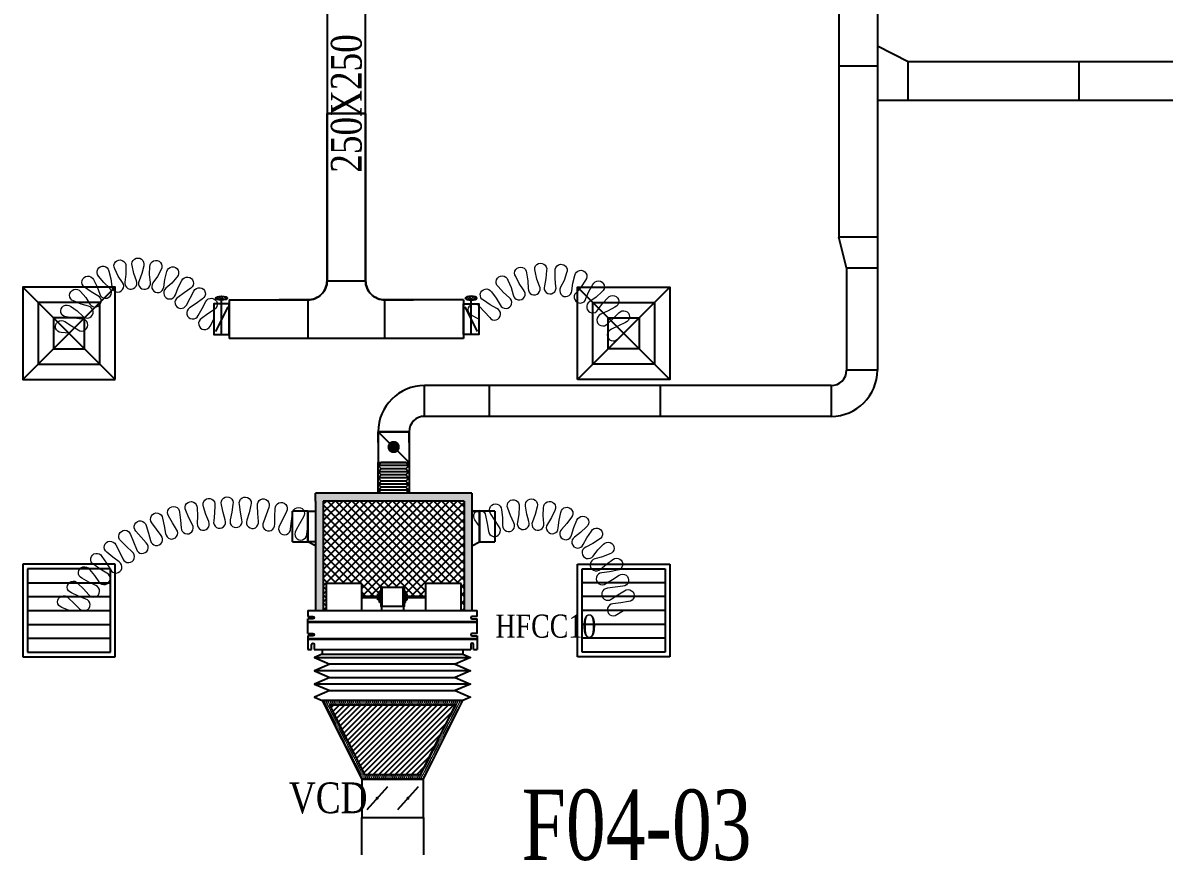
# Model space of a CAD drawing. Header units: metres. Extents: x 352651 to 1421851, y -87441 to -24441.
# Drawn here: x 659082 to 666491, y -72090 to -66743 of the extents above; entities that cross this region are included whole.
import ezdxf

# ---------------------------------------------------------------- set-up
doc = ezdxf.new("R2010")
doc.units = ezdxf.units.M
doc.header["$LTSCALE"] = 300
doc.header["$MEASUREMENT"] = 0
for name, color, linetype in [('bat noi mem', 4, 'CONTINUOUS'), ('CUAGIO', 2, 'CONTINUOUS'), ('KT', 1, 'CONTINUOUS'), ('thiet bi', 11, 'CONTINUOUS')]:
    doc.layers.add(name, color=color, linetype=linetype)
doc.layers.add('noi mem', color=5, linetype='BATTING', lineweight=0)
doc.styles.add('PHU', font='vntimeh.shx', dxfattribs={"width": 0.8})
doc.styles.add('ROMANS', font='romans.shx', dxfattribs={"width": 0.75, "bigfont": 'romancvn.shx'})
doc.linetypes.add('BATTING', pattern='A,0.0001,-0.1,[134,ltypeshp.shx,S=0.1,R=0,X=-0.1,Y=0],-0.2,[134,ltypeshp.shx,S=0.1,R=180,X=0.1,Y=0],-0.1', length=0.4001)

# ---------------------------------------------------------------- blocks, each defined once
blk = doc.blocks.new('SAG')
at = {"layer": 'CUAGIO'}
for p, q in [((-300, 300), (-300, -300)), ((300, 300), (-300, 300)), ((300, -300), (300, 300)), ((-300, -300), (300, -300))]:
    blk.add_line(p, q, dxfattribs=at)
at = {"layer": 'CUAGIO', "color": 8}
for p, q in [((-270, 270), (-270, -270)), ((270, 270), (-270, 270)), ((-180, -270), (-180, 270)), ((-90, -270), (-90, 270)), ((0, -270), (0, 270)), ((90, -270), (90, 270)), ((180, -270), (180, 270)), ((270, -270), (270, 270)), ((-270, -270), (270, -270))]:
    blk.add_line(p, q, dxfattribs=at)
blk = doc.blocks.new('SAD')
at = {"layer": 'CUAGIO', "color": 8}
for p, q in [((-300, -300), (300, 300)), ((300, -300), (-300, 300))]:
    blk.add_line(p, q, dxfattribs=at)
at = {"layer": 'CUAGIO'}
blk.add_lwpolyline([(300, -300), (300, 300), (-300, 300), (-300, -300)], close=True, dxfattribs=at)
at = {"layer": 'CUAGIO', "color": 8}
for points in [[(200, -200), (200, 200), (-200, 200), (-200, -200)], [(100, -100), (100, 100), (-100, 100), (-100, -100)]]:
    blk.add_lwpolyline(points, close=True, dxfattribs=at)
blk = doc.blocks.new('1-van gio D200')
at = {"layer": 'CUAGIO'}
h = blk.add_hatch(dxfattribs=at)
h.set_pattern_fill('ANSI31', color=256, scale=100, style=0)
edge = h.paths.add_edge_path()
edge.add_ellipse((486127, -58494), major_axis=(-38.1, 0), ratio=0.310482, start_angle=0, end_angle=360, ccw=False)
for p, q in [((486167, -58437.3), (486087.1, -58277.5)), ((486127, -58257.4), (486127, -58494))]:
    blk.add_line(p, q, dxfattribs=at)
at = {"layer": 'CUAGIO', "const_width": 3}
for points in [[(486127, -58457.4), (486177, -58457.4), (486177, -58257.4), (486077, -58257.4), (486077, -58457.4), (486127, -58457.4)], [(486167, -58437.3), (486087.1, -58277.5)], [(486127, -58257.4), (486127, -58494)]]:
    blk.add_lwpolyline(points, dxfattribs=at)
at = {"layer": 'CUAGIO'}
blk.add_lwpolyline([(486177, -58457.4), (486077, -58457.4), (486077, -58257.4), (486177, -58257.4)], close=True, dxfattribs=at)
at = {"layer": 'CUAGIO', "const_width": 5.35}
blk.add_lwpolyline([(486130.7, -58357.4, -1), (486123.3, -58357.4, -1)], format="xyb", close=True, dxfattribs=at)
at = {"layer": 'CUAGIO', "extrusion": (0, 0, -1)}
blk.add_ellipse((486127, -58494), major_axis=(-38.1, 0), ratio=0.310482, start_param=-1.570796, end_param=4.712389, dxfattribs=at)
blk = doc.blocks.new('bac noi mem')
at = {"layer": 'bat noi mem'}
for p, q in [((493886.7, -64673), (493866.7, -64693)), ((494046.7, -64673), (493886.7, -64673)), ((494046.7, -64673), (494066.7, -64693)), ((494066.7, -64693), (493866.7, -64693)), ((493866.7, -64693), (493886.7, -64713)), ((493886.7, -64713), (493866.7, -64733)), ((494066.7, -64733), (493866.7, -64733)), ((493866.7, -64733), (493886.7, -64753)), ((493886.7, -64753), (493866.7, -64773)), ((494046.7, -64713), (493886.7, -64713)), ((494046.7, -64753), (493886.7, -64753)), ((494066.7, -64693), (494046.7, -64713)), ((494046.7, -64713), (494066.7, -64733)), ((494066.7, -64733), (494046.7, -64753)), ((494046.7, -64753), (494066.7, -64773)), ((494066.7, -64773), (493866.7, -64773)), ((493866.7, -64773), (493886.7, -64793)), ((493886.7, -64793), (493866.7, -64813)), ((494066.7, -64813), (493866.7, -64813)), ((493866.7, -64813), (493886.7, -64833)), ((494046.7, -64793), (493886.7, -64793)), ((494066.7, -64773), (494046.7, -64793)), ((494046.7, -64793), (494066.7, -64813)), ((494066.7, -64813), (494046.7, -64833)), ((493886.7, -64833), (493866.7, -64853)), ((494066.7, -64853), (493866.7, -64853)), ((493866.7, -64853), (493886.7, -64873)), ((494046.7, -64833), (493886.7, -64833)), ((494046.7, -64873), (493886.7, -64873)), ((494046.7, -64833), (494066.7, -64853)), ((494066.7, -64853), (494046.7, -64873))]:
    blk.add_line(p, q, dxfattribs=at)

msp = doc.modelspace()

# ---------------------------------------------------------------- hatches: boundary and pattern name
at = {"layer": 'CUAGIO'}
h = msp.add_hatch(dxfattribs=at)
h.set_pattern_fill('DOTS', color=2, scale=200, style=0)
h.set_pattern_definition([(0, (88377.114, -127391.205), (6.25, -12.5), [0, -12.5])])
h.paths.add_polyline_path([(661946.1, -69848.7), (661032.5, -69848.7), (661032.5, -70558.7), (660982.5, -70558.7), (660982.5, -69848.7), (660982.5, -69798.7), (661996.1, -69798.7), (661996.1, -69848.7), (661996.1, -70558.7), (661946.1, -70558.7)])
at = {"layer": 'CUAGIO', "ltscale": 1.5}
h = msp.add_hatch(dxfattribs=at)
h.set_pattern_fill('ANSI37', color=9, scale=300, angle=360, style=0)
h.set_pattern_definition([(45, (4800, 131.603), (-26.5165043, 26.5165043), []), (135, (4800, 131.603), (-26.5165043, -26.5165043), [])])
h.paths.add_polyline_path([(661032.5, -69848.7), (661032.5, -70558.7), (661051.7, -70558.7), (661051.7, -70383.7), (661281.9, -70383.7), (661281.9, -70466.7), (661387.1, -70466.7), (661387.1, -70451), (661397.7, -70451), (661397.7, -70435.2), (661407.6, -70435.2), (661407.6, -70410.3, -1), (661414, -70408.2), (661550.2, -70408.2, -1), (661556.7, -70410.3), (661556.7, -70435.2), (661566.6, -70435.2), (661566.6, -70451), (661577.1, -70451), (661577.1, -70466.7), (661696.8, -70466.7), (661696.8, -70383.7), (661927, -70383.7), (661927, -70558.7), (661946.1, -70558.7), (661946.1, -69848.7)])
at = {"layer": 'CUAGIO'}
h = msp.add_hatch(dxfattribs=at)
h.set_pattern_fill('DOTS', color=256, scale=200, style=0)
h.set_pattern_definition([(0, (-168647.043, -17805.039), (6.25, -12.5), [0, -12.5])])
h.paths.add_polyline_path([(661682.1, -71654.2), (661282.1, -71654.2), (661025.1, -71144.2), (661939.1, -71144.2)])
h.paths.add_polyline_path([(661663.7, -71624.2), (661890.4, -71174.2), (661073.8, -71174.2), (661300.6, -71624.2)], flags=16)
h = msp.add_hatch(dxfattribs=at)
h.set_pattern_fill('ANSI31', color=256, scale=200, style=0)
h.set_pattern_definition([(45, (-181458.12, -88821.382), (-17.6776695, 17.6776695), [])])
h.paths.add_polyline_path([(661890.4, -71174.2), (661073.8, -71174.2), (661300.6, -71624.2), (661663.7, -71624.2)])

# ---------------------------------------------------------------- linework, layer by layer
at = {"layer": 'bat noi mem'}
for p, q in [((660975.1, -70865.6), (661989.1, -70865.6)), ((661989.1, -70951.4), (660975.1, -70951.4)), ((661889.1, -70908.5), (661075.1, -70908.5)), ((661989.1, -71037.1), (660975.1, -71037.1)), ((661075.1, -70994.2), (661889.1, -70994.2)), ((661075.1, -71079.9), (661889.1, -71079.9)), ((661939.1, -71144.2), (661025.1, -71144.2))]:
    msp.add_line(p, q, dxfattribs=at)
for points in [[(661025.1, -70844.2), (660975.1, -70865.6), (661075.1, -70908.5), (660975.1, -70951.4), (661075.1, -70994.2), (660975.1, -71037.1), (661075.1, -71079.9), (660975.1, -71122.8), (661025.1, -71144.2)], [(661939.1, -70844.2), (661989.1, -70865.6), (661889.1, -70908.5), (661989.1, -70951.4), (661889.1, -70994.2), (661989.1, -71037.1), (661889.1, -71079.9), (661989.1, -71122.8), (661939.1, -71144.2)]]:
    msp.add_lwpolyline(points, dxfattribs=at)
at = {"layer": 'CUAGIO'}
for p, q in [((664379.4, -60364), (664379.4, -68134)), ((664629.4, -60344.1), (664629.4, -68998.8)), ((664629.4, -67024), (664379.4, -67024)), ((669269.6, -66997.2), (664829.6, -66997.2)), ((675551.5, -67247.2), (664629.7, -67247.2)), ((664629.4, -68134), (664379.4, -68134)), ((664629.4, -68134), (664379.4, -68134)), ((664429.4, -68334), (664379.4, -68134)), ((664429.4, -68334), (664429.4, -68995.6)), ((664429.4, -68334), (664629.4, -68334)), ((661057.2, -68417.6), (661307.2, -68417.6)), ((660422.2, -68542.6), (660422.2, -68792.6)), ((660932.2, -68542.6), (660932.2, -68792.6)), ((661432.2, -68792.6), (661432.2, -68542.6)), ((661942.2, -68542.6), (661942.2, -68792.6)), ((664629.4, -68998.8), (664429.4, -68998.8)), ((664329.4, -69098.8), (661689.3, -69098.7)), ((661689.3, -69298.7), (661689.3, -69098.7)), ((662109.4, -69098.8), (662109.4, -69298.8)), ((663219.4, -69098.8), (663219.4, -69298.8)), ((664329.4, -69098.8), (664329.4, -69298.8)), ((664335.9, -69298.7), (661689.4, -69298.7)), ((661389.3, -69468.9), (661389.3, -69398.7)), ((661589.3, -69398.7), (661389.3, -69398.7)), ((661389.3, -69398.7), (661389.3, -69598.6)), ((661589.3, -69598.6), (661389.3, -69398.7)), ((661389.3, -69398.7), (661589.3, -69398.7)), ((661589.3, -69398.7), (661589.3, -69598.6)), ((661589.3, -69468.9), (661589.3, -69398.7)), ((661389.3, -69478.4), (661389.3, -69598.6)), ((661589.3, -69478.4), (661589.3, -69598.6)), ((661389.3, -69598.6), (661589.3, -69598.6)), ((661589.3, -69598.6), (661589.3, -69798.7)), ((661996.1, -69798.7), (660982.5, -69798.7)), ((660982.5, -69848.7), (660982.5, -70558.7)), ((661032.5, -69848.7), (661032.5, -70558.7)), ((661946.1, -69848.7), (661946.1, -70558.7)), ((661996.1, -69798.7), (661996.1, -70558.7)), ((660832.8, -70114), (660832.8, -69914)), ((660932.5, -69914), (660832.8, -69914)), ((660932.5, -70114), (660932.5, -69914)), ((660932.5, -69914), (660932.5, -70114)), ((662046.1, -69914), (662046.1, -70114)), ((662046.1, -69914), (662046.1, -70114)), ((662046.1, -70114), (662046.1, -69914)), ((662145.8, -69914), (662145.8, -70114)), ((662046.1, -70114), (662145.8, -70114)), ((661032.5, -70558.7), (661032.5, -70558.7)), ((661946.1, -70558.7), (661946.1, -70558.7)), ((661449.1, -71704.9), (661315.2, -71853.5)), ((661649.1, -71704.9), (661515.2, -71853.5))]:
    msp.add_line(p, q, dxfattribs=at)
at = {"layer": 'CUAGIO', "color": 2}
for p, q in [((664829.6, -66997.2), (664629.6, -66895.4)), ((664829.6, -67247.2), (664829.6, -66997.2)), ((665939.6, -67247.2), (665939.6, -66997.2)), ((660982.5, -69848.7), (660982.5, -69798.7)), ((661946.1, -69848.7), (661032.5, -69848.7))]:
    msp.add_line(p, q, dxfattribs=at)
at = {"layer": 'CUAGIO', "ltscale": 1.5}
msp.add_line((661942.2, -68792.6), (660422.2, -68792.6), dxfattribs=at)
at = {"layer": 'CUAGIO'}
for points in [[(661057.2, -66222.6), (661057.2, -67332.6), (661307.2, -67332.6), (661307.2, -66222.6)], [(661389.3, -69598.6), (661589.3, -69598.6), (661589.3, -69798.7), (661389.3, -69798.7)], [(661939.1, -71144.2), (661025.1, -71144.2), (661282.1, -71654.2), (661682.1, -71654.2)], [(661890.4, -71174.2), (661073.8, -71174.2), (661300.6, -71624.2), (661663.7, -71624.2)], [(661282.1, -71904.2), (661682.1, -71904.2), (661682.1, -71654.2), (661282.1, -71654.2)]]:
    msp.add_lwpolyline(points, close=True, dxfattribs=at)
for points in [[(660422.2, -68542.6), (660932.2, -68542.6, 0.414214), (661057.2, -68417.6), (661057.2, -67332.6), (661307.2, -67332.6), (661307.2, -68417.6, 0.414214), (661432.2, -68542.6), (661617.2, -68542.6)], [(661942.2, -68542.6), (661432.2, -68542.6, -0.414214), (661307.2, -68417.6), (661307.2, -67332.6), (661057.2, -67332.6), (661057.2, -68417.6, -0.414214), (660932.2, -68542.6), (660747.2, -68542.6)], [(659972, -73024.2), (661082.1, -73024.2, 0.414214), (661282.1, -72824.2), (661282.1, -71904.2), (661682.1, -71904.2), (661682.1, -72824.2, 0.414214), (661882.1, -73024.2), (662992.3, -73024.2)]]:
    msp.add_lwpolyline(points, format="xyb", dxfattribs=at)
for points, const_width in [([(661509.3, -69497.8, 1), (661469.3, -69497.8, 1)], 40), ([(661377.1, -71779.2, -1), (661387.1, -71779.2, -1)], 10), ([(661577.1, -71779.2, -1), (661587.1, -71779.2, -1)], 10)]:
    msp.add_lwpolyline(points, format="xyb", close=True, dxfattribs=dict(at, const_width=const_width))
for points in [[(660932.5, -69914), (660982.5, -69914)], [(660932.5, -69914), (660982.5, -69914)], [(662046.1, -69914), (661996.1, -69914)], [(661996.1, -69914), (662046.1, -69914)], [(662145.8, -69914), (662046.1, -69914)], [(660832.8, -70114), (660932.5, -70114)], [(660982.5, -70114), (660932.5, -70114)], [(660982.5, -70139.3), (660932.5, -70114)], [(661996.1, -70139.3), (662046.1, -70114)]]:
    msp.add_lwpolyline(points, dxfattribs=at)
for centre, radius, start, end in [((664329.4, -68998.8), 100, 270, 0), ((664329.4, -68998.8), 300, 270, 0), ((661689.3, -69398.7), 300, 90, 180), ((661689.3, -69398.7), 100, 90, 180)]:
    msp.add_arc(centre, radius, start, end, dxfattribs=at)
at = {"layer": 'noi mem', "linetype": 'ByBlock', "ltscale": 1.5}
for points in [[(659382.1, -68759.6), (659331, -68754.7, -1.333333), (659354.9, -68683.7), (659398.6, -68710.8), (659442.2, -68737.9, 1.333333), (659466.1, -68666.8), (659415, -68662), (659363.6, -68653.5, -1.333333), (659392.2, -68584.2), (659434.6, -68614.4), (659471.8, -68648.7, 1.333333), (659508.5, -68583.3), (659459.8, -68569.5), (659411.8, -68549.2, -1.333333), (659455.9, -68488.5), (659490.1, -68527.9), (659518.1, -68570.1, 1.333333), (659569.2, -68515.1), (659525.1, -68490.2), (659483.3, -68459.1, -1.333333), (659540.5, -68410.6), (659564.3, -68456.9), (659581.7, -68504.5, 1.333333), (659644.2, -68463.1), (659607.2, -68428.6), (659573.9, -68388.5, -1.333333), (659641, -68354.8), (659653.2, -68405.5), (659658.9, -68455.8, 1.333333), (659729.4, -68430.3), (659701.6, -68388), (659678.7, -68341.2, -1.333333), (659751.8, -68324.3), (659751.8, -68376.4), (659745.4, -68426.6, 1.333333), (659819.9, -68418.5), (659802.9, -68370.9), (659791.7, -68320, -1.333333), (659866.7, -68320.8), (659854.4, -68371.4), (659836.3, -68418.7, 1.333333), (659910.7, -68428.4), (659905.4, -68378.1), (659906.5, -68326, -1.333333), (659979.2, -68344.5), (659955.3, -68390.8), (659926.6, -68432.5, 1.333333), (659996.5, -68459.5), (660003.3, -68409.3), (660016.6, -68358.9, -1.333333), (660082.9, -68394), (660048.7, -68433.4), (660011, -68467.1, 1.333333), (660072.7, -68509.9), (660091, -68462.7), (660115, -68416.8, -1.333333), (660171.8, -68465.8), (660130, -68496.3), (660088, -68525.8, 1.333333), (660143.9, -68575.7), (660168.4, -68530.6), (660192.9, -68485.4, -1.333333), (660248.9, -68535.3), (660206.9, -68564.8), (660164.8, -68594.3, 1.333333), (660220.8, -68644.2), (660245.3, -68599.1), (660269.8, -68553.9, -1.333333), (660325.8, -68603.8), (660283.7, -68633.3), (660241.7, -68662.8, 1.333333), (660297.7, -68712.7), (660322.2, -68667.6)], [(662042.2, -68667.6), (661997.8, -68643.2, -1.333333), (662043.8, -68583.9), (662078.5, -68620.8), (662112.8, -68657.8, 1.333333), (662159.1, -68598.9), (662115, -68574.3), (662072.7, -68545, -1.333333), (662124.3, -68490.6), (662155.8, -68531.4), (662180.8, -68574.4, 1.333333), (662238.8, -68526.8), (662201.5, -68493.9), (662167.6, -68455.1, -1.333333), (662230.9, -68415), (662251.5, -68462.2), (662265.3, -68510, 1.333333), (662333.1, -68477.9), (662305, -68436.9), (662281.5, -68391.1, -1.333333), (662352.7, -68367.6), (662361.2, -68418.4), (662362.9, -68468.1, 1.333333), (662436.5, -68453.6), (662419.2, -68407), (662407.6, -68356.8, -1.333333), (662482.4, -68351.4), (662478.2, -68402.7), (662467.8, -68451.4, 1.333333), (662542.7, -68455.2), (662537.3, -68405.8), (662538.3, -68354.3, -1.333333), (662612.2, -68367.3), (662595.5, -68416), (662573.5, -68460.7, 1.333333), (662645.2, -68482.7), (662652.1, -68433.4), (662665.6, -68383.7, -1.333333), (662734.1, -68414.3), (662706.1, -68457.6), (662673.9, -68495.5, 1.333333), (662738, -68534.3), (662756.7, -68488.2), (662782, -68443.3, -1.333333), (662840.9, -68489.7), (662803.1, -68524.8), (662762.7, -68553.7, 1.333333), (662815.4, -68607), (662844.8, -68566.8), (662880.2, -68529.5, -1.333333), (662926, -68588.8), (662880.9, -68613.7), (662835.3, -68635.7, 1.333333), (662878.1, -68697.3), (662914.7, -68662.3), (662951.2, -68627.3, -1.333333), (662994, -68688.9), (662948.4, -68710.9), (662902.8, -68732.9, 1.333333), (662945.6, -68794.6), (662982.1, -68759.6)], [(659382.1, -70559.6), (659335.3, -70539.8, -1.333333), (659376.7, -70477.3), (659413.2, -70512.7), (659449.7, -70548.2, 1.333333), (659491.1, -70485.7), (659444.2, -70465.9), (659397.5, -70445, -1.333333), (659440.2, -70383.3), (659476.2, -70419.7), (659510, -70457.3, 1.333333), (659555.5, -70397.7), (659510.3, -70375.1), (659465.7, -70349.9, -1.333333), (659513.9, -70292.5), (659546.4, -70332), (659576.6, -70372.6, 1.333333), (659627.4, -70317.5), (659584.5, -70290.7), (659542.5, -70261.6, -1.333333), (659595.8, -70208.9), (659624.5, -70251.3), (659650.7, -70294.5, 1.333333), (659706.5, -70244.3), (659666.2, -70213.7), (659627.1, -70180.7, -1.333333), (659685.1, -70133.2), (659709.7, -70178.1), (659731.8, -70223.5, 1.333333), (659792, -70178.7), (659754.7, -70144.5), (659718.8, -70108, -1.333333), (659780.9, -70066.1), (659801.3, -70113), (659819.1, -70160.4, 1.333333), (659883.2, -70121.3), (659849.3, -70083.8), (659816.8, -70044.2, -1.333333), (659882.6, -70008.1), (659898.5, -70056.8), (659911.9, -70105.6, 1.333333), (659979.3, -70072.6), (659949, -70032.1), (659920.4, -69989.7, -1.333333), (659989.2, -69959.9), (660000.5, -70009.8), (660009.3, -70059.6, 1.333333), (660079.5, -70033), (660053.1, -69989.9), (660028.5, -69945, -1.333333), (660099.8, -69921.7), (660106.5, -69972.4), (660110.6, -70022.8, 1.333333), (660182.9, -70002.9), (660160.6, -69957.5), (660140.3, -69910.5, -1.333333), (660213.5, -69893.9), (660215.4, -69945.1), (660214.9, -69995.6, 1.333333), (660288.7, -69982.4), (660270.7, -69935.2), (660254.9, -69886.5, -1.333333), (660329.2, -69876.8), (660326.4, -69927.9), (660321.2, -69978.2, 1.333333), (660396, -69971.9), (660382.4, -69923.2), (660371.1, -69873.2, -1.333333), (660446.1, -69870.4), (660438.6, -69921), (660428.7, -69970.6, 1.333333), (660503.7, -69971.3), (660494.7, -69921.5), (660488.1, -69870.8, -1.333333), (660563, -69874.9), (660550.8, -69924.6), (660536.4, -69973.1, 1.333333), (660611.1, -69980.7), (660606.7, -69930.3), (660604.8, -69879.2, -1.333333), (660679, -69890.2), (660662.3, -69938.6), (660643.5, -69985.5, 1.333333), (660717.1, -70000), (660717.4, -69949.4), (660720.3, -69898.3, -1.333333), (660793.1, -69916.2), (660772, -69962.8), (660748.9, -70007.8, 1.333333), (660820.8, -70029), (660825.9, -69978.7), (660832.6, -69928.2, -1.333333), (660903.8, -69951.8), (660879.2, -69996.3), (660854.5, -70040.8, 1.333333), (660925.7, -70064.4), (660932.5, -70014)], [(662046.1, -70014), (662017.3, -69971.8, -1.333333), (662086.7, -69943.4), (662095.7, -69993.7), (662104.7, -70044.1, 1.333333), (662174.1, -70015.8), (662145.3, -69973.5), (662118.8, -69929.1, -1.333333), (662189.8, -69904.9), (662196, -69956.2), (662197, -70006.8, 1.333333), (662270, -69989.3), (662248.1, -69943.8), (662230.3, -69895.2, -1.333333), (662304.6, -69884.6), (662301.1, -69936.2), (662292.7, -69986.1, 1.333333), (662367.6, -69982.5), (662354.5, -69933.7), (662346.2, -69882.6, -1.333333), (662421.1, -69886.1), (662408, -69936.2), (662390.5, -69983.6, 1.333333), (662464.8, -69994.1), (662461, -69943.7), (662462.3, -69891.9, -1.333333), (662535.3, -69909.3), (662513.1, -69956.1), (662487.1, -69999.4, 1.333333), (662558.1, -70023.5), (662563.8, -69973.3), (662574.7, -69922.7, -1.333333), (662643.2, -69953.4), (662612.7, -69995.2), (662579, -70032.9, 1.333333), (662644.3, -70069.8), (662659.3, -70021.6), (662679.4, -69973.9, -1.333333), (662740.9, -70016.8), (662703.2, -70052.2), (662663.1, -70083, 1.333333), (662720.3, -70131.4), (662744, -70086.8), (662772.7, -70043.7, -1.333333), (662825.2, -70097.4), (662781.5, -70125.1), (662736.3, -70147.8, 1.333333), (662783.5, -70206.1), (662815.2, -70166.7), (662851.4, -70129.7, -1.333333), (662892.9, -70192.2), (662844.8, -70211.3), (662796.2, -70225.2, 1.333333), (662831.7, -70291.3), (662870.1, -70258.4), (662912.6, -70228.9, -1.333333), (662941.8, -70298), (662891, -70307.8), (662840.3, -70314.7, 1.333333), (662865.8, -70385.2), (662909.2, -70358.1), (662952.6, -70331, -1.333333), (662978.1, -70401.5), (662927.4, -70408.5), (662876.8, -70415.4, 1.333333), (662902.3, -70486), (662945.7, -70458.8), (662989, -70431.7, -1.333333), (663014.6, -70502.3), (662963.9, -70509.2), (662913.2, -70516.2, 1.333333), (662938.8, -70586.7), (662982.1, -70559.6)]]:
    msp.add_lwpolyline(points, format="xyb", dxfattribs=at)
at = {"layer": 'thiet bi'}
for p, q in [((661397.7, -70451), (661387.1, -70451)), ((661387.1, -70491.4), (661387.1, -70451)), ((661407.6, -70435.2), (661397.7, -70435.2)), ((661397.7, -70507.2), (661397.7, -70435.2)), ((661414, -70534.3), (661414, -70408.2)), ((661550.2, -70534.3), (661550.2, -70408.2)), ((661556.7, -70435.2), (661566.6, -70435.2)), ((661566.6, -70507.2), (661566.6, -70435.2)), ((661566.6, -70451), (661577.1, -70451)), ((661577.1, -70491.4), (661577.1, -70451)), ((661281.9, -70466.7), (661387.1, -70466.7)), ((661281.9, -70475.8), (661387.1, -70475.8)), ((661397.7, -70491.4), (661387.1, -70491.4)), ((661407.6, -70507.2), (661397.7, -70507.2)), ((661556.7, -70507.2), (661566.6, -70507.2)), ((661566.6, -70491.4), (661577.1, -70491.4)), ((661577.1, -70466.7), (661696.8, -70466.7)), ((661577.1, -70475.8), (661696.8, -70475.8)), ((661696.8, -70475.8), (661696.8, -70466.7)), ((660933.1, -70558.7), (662031.1, -70558.7)), ((660933.1, -70558.7), (660933.1, -70598.2)), ((661410.8, -70536.6), (661410.8, -70558.7)), ((661553.5, -70536.6), (661553.5, -70558.7)), ((662031.1, -70598.2), (662031.1, -70558.7)), ((660933.1, -70630.7), (662031.1, -70630.7)), ((660933.1, -70635.7), (662031.1, -70635.7)), ((660933.1, -70725.2), (660933.1, -70812.7)), ((660933.1, -70741.7), (662031.1, -70741.7)), ((660933.1, -70746.7), (662031.1, -70746.7)), ((662031.1, -70725.2), (662031.1, -70812.7)), ((660933.1, -70812.7), (660957.1, -70812.7)), ((660973.1, -70812.7), (661991.1, -70812.7)), ((661025.1, -70812.7), (661025.1, -70844.2)), ((661939.1, -70812.7), (661939.1, -70844.2)), ((662007.1, -70812.7), (662031.1, -70812.7)), ((661025.1, -70844.2), (661939.1, -70844.2))]:
    msp.add_line(p, q, dxfattribs=at)
for points in [[(661281.9, -70383.7), (661051.7, -70383.7), (661051.7, -70558.7), (661281.9, -70558.7)], [(661927, -70383.7), (661696.8, -70383.7), (661696.8, -70558.7), (661927, -70558.7)], [(661407.6, -70408.2), (661556.7, -70408.2), (661556.7, -70534.3), (661407.6, -70534.3)]]:
    msp.add_lwpolyline(points, close=True, dxfattribs=at)
for points in [[(660933.1, -70598.2), (660965.1, -70598.2, -1), (660965.1, -70614.2), (660933.1, -70614.2)], [(662031.1, -70598.2), (661999.1, -70598.2, 1), (661999.1, -70614.2), (662031.1, -70614.2)], [(660933.1, -70709.2), (660965.1, -70709.2, -1), (660965.1, -70725.2), (660933.1, -70725.2)], [(662031.1, -70709.2), (661999.1, -70709.2, 1), (661999.1, -70725.2), (662031.1, -70725.2)], [(660957.1, -70812.7), (660957.1, -70780.7, -1), (660973.1, -70780.7), (660973.1, -70812.7)], [(662007.1, -70812.7), (662007.1, -70780.7, 1), (661991.1, -70780.7), (661991.1, -70812.7)]]:
    msp.add_lwpolyline(points, format="xyb", dxfattribs=at)
for points in [[(660933.1, -70709.2), (660933.1, -70614.2)], [(662031.1, -70709.2), (662031.1, -70614.2)]]:
    msp.add_lwpolyline(points, dxfattribs=at)
for centre, start, end in [((661410.8, -70409.2), 18.04953, 161.95047), ((661553.5, -70409.2), 18.04953, 161.95047), ((661410.8, -70533.2), 198.04953, 341.95047), ((661553.5, -70533.2), 198.04953, 341.95047)]:
    msp.add_arc(centre, 3.41, start, end, dxfattribs=at)

# ---------------------------------------------------------------- block references
at = {"layer": 'CUAGIO'}
for name, p in [('SAD', (659382.1, -68759.6)), ('bac noi mem', (167522.7, -4925.7))]:
    msp.add_blockref(name, p, dxfattribs=at)
at = {"layer": 'CUAGIO', "xscale": -1}
msp.add_blockref('SAD', (662982.1, -68759.6), dxfattribs=at)
for name, p, rotation in [('1-van gio D200', (174245.2, -127025), 180), ('SAG', (662982.1, -70559.6), 90)]:
    msp.add_blockref(name, p, dxfattribs=dict(at, rotation=rotation))
at = {"layer": 'CUAGIO'}
for name, p, rotation in [('1-van gio D200', (1148119.2, -127025), 180), ('SAG', (659382.1, -70559.6), 270)]:
    msp.add_blockref(name, p, dxfattribs=dict(at, rotation=rotation))

# ---------------------------------------------------------------- texts
at = {"layer": 'CUAGIO', "color": 2, "insert": (661081.9, -66817), "char_height": 200, "width": 788.836, "attachment_point": 3, "rotation": 90, "style": 'PHU'}
msp.add_mtext('250x250', dxfattribs=at)
at = {"layer": 'CUAGIO', "color": 2, "attachment_point": 7, "style": 'PHU'}
for s, insert, char_height, width in [('hfcc10', (662150, -70738.4), 150, 679.92), ('VCD', (660809.4, -71880.8), 200, 439.881)]:
    msp.add_mtext(s, dxfattribs=dict(at, insert=insert, char_height=char_height, width=width))
at = {"layer": 'KT', "ltscale": 1.5, "insert": (662320.3, -71723.4), "char_height": 456.096, "width": 2517.297, "attachment_point": 1, "style": 'ROMANS'}
msp.add_mtext('{\\fTimes New Roman|b0|i0|c0|p18;F04-03}', dxfattribs=at)

doc.saveas('drawing.dxf')
